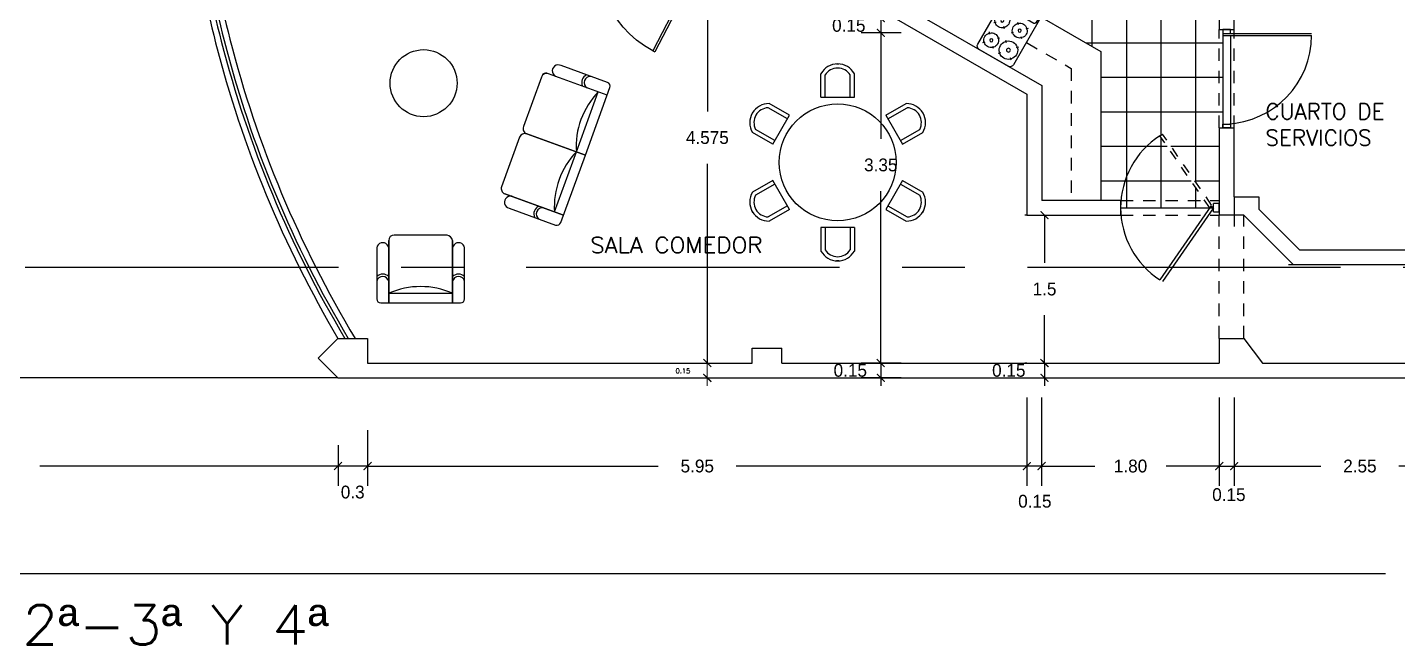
# Model space of a CAD drawing. Header units: millimetres. Extents: x 223 to 336, y 70 to 139.
# Drawn here: x 245.8 to 259.69, y 118.74 to 125 of the extents above; entities that cross this region are included whole.
import ezdxf

# ---------------------------------------------------------------- set-up
doc = ezdxf.new("R2010")
doc.units = ezdxf.units.MM
for name, pattern in [('CENTERX2', [101.6, 63.5, -12.7, 12.7, -12.7]), ('DASHED', [9.525, 6.35, -3.175]), ('HIDDEN', [9.525, 6.35, -3.175])]:
    doc.linetypes.add(name, pattern=pattern)
doc.layers.add('COTAS', color=3, linetype='Continuous', lineweight=9)
for name, color, linetype in [('linea-corte', 140, 'CENTERX2'), ('MUEBLES', 253, 'Continuous'), ('MUROS', 5, 'Continuous'), ('MUROS-BAJOS', 40, 'Continuous'), ('pisos', 8, 'Continuous'), ('PROYECCIONES', 6, 'HIDDEN'), ('PUERTAS', 2, 'Continuous'), ('TEXTOS', 4, 'Continuous')]:
    doc.layers.add(name, color=color, linetype=linetype)
doc.layers.add('VENTANAS', color=250, linetype='Continuous', plot=False)
doc.styles.add('ROMANS', font='romans.shx', dxfattribs={"height": 0.05})
doc.dimstyles.new('ISO-25', dxfattribs={"dimtxt": 0.13, "dimasz": 0.08, "dimexe": 0.2, "dimexo": 0.2, "dimgap": 0.2, "dimtad": 0, "dimtih": 1, "dimtoh": 1, "dimdec": 3, "dimdsep": 46, "dimtxsty": 'Standard', "dimblk": 'ARCHTICK', "dimcen": 3, "dimadec": 0, "dimazin": 0, "dimtfac": 1, "dimtdec": 3, "dimtmove": 0, "dimatfit": 3, "dimldrblk": 'ARCHTICK', "dimfxl": 1, "dimarcsym": 0})

# ---------------------------------------------------------------- blocks, each defined once
blk = doc.blocks.new('_ARCHTICK')
at = {"color": 0, "linetype": 'ByBlock', "const_width": 0.15}
blk.add_lwpolyline([(-0.5, -0.5), (0.5, 0.5)], dxfattribs=at)
blk = doc.blocks.new('*D162')
at = {"layer": 'COTAS', "color": 0, "lineweight": -2, "ltscale": 0.05, "transparency": 16777216}
for p, q in [((241.983, 120.764), (241.983, 120.35)), ((248.945, 120.764), (248.945, 120.35)), ((241.983, 120.55), (245.004, 120.55)), ((248.945, 120.55), (245.924, 120.55))]:
    blk.add_line(p, q, dxfattribs=at)
at = {"layer": 'Defpoints', "color": 0, "ltscale": 0.05, "transparency": 16777216}
for p in [(241.983, 120.964), (248.945, 120.964), (241.983, 120.55)]:
    blk.add_point(p, dxfattribs=at)
at = {"layer": 'COTAS', "color": 0, "lineweight": -2, "ltscale": 0.05, "transparency": 16777216, "xscale": 0.08, "yscale": 0.08, "zscale": 0.08, "rotation": 180}
blk.add_blockref('_ARCHTICK', (241.983, 120.55), dxfattribs=at)
at = {"layer": 'COTAS', "color": 0, "lineweight": -2, "ltscale": 0.05, "transparency": 16777216, "xscale": 0.08, "yscale": 0.08, "zscale": 0.08}
blk.add_blockref('_ARCHTICK', (248.945, 120.55), dxfattribs=at)
at = {"layer": 'COTAS', "color": 0, "ltscale": 0.05, "transparency": 16777216, "insert": (245.464, 120.55), "char_height": 0.13, "attachment_point": 5}
blk.add_mtext('6.962', dxfattribs=at)
blk = doc.blocks.new('*D163')
at = {"layer": 'COTAS', "color": 0, "lineweight": -2, "ltscale": 0.05, "transparency": 16777216}
for p, q in [((241.983, 120.764), (241.983, 119.259)), ((278.043, 120.764), (278.043, 119.259)), ((241.983, 119.459), (259.564, 119.459)), ((278.043, 119.459), (260.462, 119.459))]:
    blk.add_line(p, q, dxfattribs=at)
at = {"layer": 'Defpoints', "color": 0, "ltscale": 0.05, "transparency": 16777216}
for p in [(241.983, 120.964), (278.043, 120.964), (278.043, 119.459)]:
    blk.add_point(p, dxfattribs=at)
at = {"layer": 'COTAS', "color": 0, "lineweight": -2, "ltscale": 0.05, "transparency": 16777216, "xscale": 0.08, "yscale": 0.08, "zscale": 0.08, "rotation": 180}
blk.add_blockref('_ARCHTICK', (241.983, 119.459), dxfattribs=at)
at = {"layer": 'COTAS', "color": 0, "lineweight": -2, "ltscale": 0.05, "transparency": 16777216, "xscale": 0.08, "yscale": 0.08, "zscale": 0.08}
blk.add_blockref('_ARCHTICK', (278.043, 119.459), dxfattribs=at)
at = {"layer": 'COTAS', "color": 0, "ltscale": 0.05, "transparency": 16777216, "insert": (260.013, 119.459), "char_height": 0.13, "attachment_point": 5}
blk.add_mtext('36.06', dxfattribs=at)
blk = doc.blocks.new('*D177')
at = {"layer": 'COTAS', "color": 0, "lineweight": -2, "ltscale": 0.05, "transparency": 16777216}
for p, q in [((254.653, 124.946), (254.247, 124.946)), ((254.447, 124.946), (254.447, 123.87)), ((254.447, 121.596), (254.447, 123.34)), ((254.653, 121.596), (254.247, 121.596))]:
    blk.add_line(p, q, dxfattribs=at)
at = {"layer": 'Defpoints', "color": 0, "ltscale": 0.05, "transparency": 16777216}
for p in [(254.853, 124.946), (254.447, 121.596), (254.853, 121.596)]:
    blk.add_point(p, dxfattribs=at)
at = {"layer": 'COTAS', "color": 0, "lineweight": -2, "ltscale": 0.05, "transparency": 16777216, "xscale": 0.08, "yscale": 0.08, "zscale": 0.08}
for p, rotation in [((254.447, 124.946), 90), ((254.447, 121.596), 270)]:
    blk.add_blockref('_ARCHTICK', p, dxfattribs=dict(at, rotation=rotation))
at = {"layer": 'COTAS', "color": 0, "ltscale": 0.05, "transparency": 16777216, "insert": (254.447, 123.605), "char_height": 0.13, "attachment_point": 5}
blk.add_mtext('3.35', dxfattribs=at)
blk = doc.blocks.new('*D178')
at = {"layer": 'COTAS', "color": 0, "lineweight": -2, "ltscale": 0.05, "transparency": 16777216}
for p, q in [((251.67, 126.171), (252.889, 126.171)), ((252.689, 126.171), (252.689, 124.148)), ((252.689, 121.596), (252.689, 123.618)), ((252.129, 121.596), (252.889, 121.596))]:
    blk.add_line(p, q, dxfattribs=at)
at = {"layer": 'Defpoints', "color": 0, "ltscale": 0.05, "transparency": 16777216}
for p in [(251.47, 126.171), (252.689, 126.171), (251.929, 121.596)]:
    blk.add_point(p, dxfattribs=at)
at = {"layer": 'COTAS', "color": 0, "lineweight": -2, "ltscale": 0.05, "transparency": 16777216, "xscale": 0.08, "yscale": 0.08, "zscale": 0.08}
for p, rotation in [((252.689, 126.171), 90), ((252.689, 121.596), 270)]:
    blk.add_blockref('_ARCHTICK', p, dxfattribs=dict(at, rotation=rotation))
at = {"layer": 'COTAS', "color": 0, "ltscale": 0.05, "transparency": 16777216, "insert": (252.689, 123.883), "char_height": 0.13, "attachment_point": 5}
blk.add_mtext('4.575', dxfattribs=at)
blk = doc.blocks.new('Comedor')
at = {"layer": 'MUEBLES'}
for p, q in [((-0.603, 1.014), (-0.576, 1.029)), ((-0.218, 0.777), (-0.358, 1.019)), ((0.218, 0.777), (0.358, 1.019)), ((0.576, 1.029), (0.603, 1.014)), ((-0.521, 0.602), (-0.653, 0.832)), ((-0.261, 0.752), (-0.394, 0.982)), ((0.261, 0.752), (0.394, 0.982)), ((0.521, 0.602), (0.653, 0.832)), ((-0.564, 0.577), (-0.704, 0.819)), ((-0.564, 0.577), (-0.218, 0.777)), ((0.218, 0.777), (0.564, 0.577)), ((0.564, 0.577), (0.704, 0.819)), ((-0.782, 0.2), (-1.062, 0.2)), ((-0.782, -0.2), (-0.782, 0.2)), ((0.782, 0.2), (1.062, 0.2)), ((0.782, 0.2), (0.782, -0.2)), ((-1.179, -0.015), (-1.179, 0.015)), ((-0.782, 0.15), (-1.047, 0.15)), ((0.782, 0.15), (1.047, 0.15)), ((1.179, 0.015), (1.179, -0.015)), ((-0.782, -0.15), (-1.047, -0.15)), ((0.782, -0.15), (1.047, -0.15)), ((-0.782, -0.2), (-1.062, -0.2)), ((0.782, -0.2), (1.062, -0.2)), ((-0.564, -0.577), (-0.704, -0.819)), ((-0.521, -0.602), (-0.653, -0.832)), ((-0.218, -0.777), (-0.564, -0.577)), ((0.564, -0.577), (0.218, -0.777)), ((0.521, -0.602), (0.653, -0.832)), ((0.564, -0.577), (0.704, -0.819)), ((-0.261, -0.752), (-0.394, -0.982)), ((-0.218, -0.777), (-0.358, -1.019)), ((0.218, -0.777), (0.358, -1.019)), ((0.261, -0.752), (0.394, -0.982)), ((-0.576, -1.029), (-0.603, -1.014)), ((0.603, -1.014), (0.576, -1.029))]:
    blk.add_line(p, q, dxfattribs=at)
blk.add_circle((0, 0), 0.7, dxfattribs=at)
for centre, radius, start, end in [((-0.476, 0.824), 0.228, 58.836, 181.164), ((-0.476, 0.824), 0.178, 62.4699, 177.5301), ((0.476, 0.824), 0.228, 358.836, 121.164), ((0.476, 0.824), 0.178, 2.4699, 117.5301), ((-0.952, 0), 0.228, 118.836, 241.164), ((0.952, 0), 0.228, 298.836, 61.164), ((-0.952, 0), 0.178, 122.4699, 237.5301), ((0.952, 0), 0.178, 302.4699, 57.5301), ((-0.476, -0.824), 0.228, 178.836, 301.164), ((0.476, -0.824), 0.228, 238.836, 1.164), ((-0.476, -0.824), 0.178, 182.4699, 297.5301), ((0.476, -0.824), 0.178, 242.4699, 357.5301)]:
    blk.add_arc(centre, radius, start, end, dxfattribs=at)
blk = doc.blocks.new('*D180')
at = {"layer": 'COTAS', "color": 0, "lineweight": -2, "ltscale": 0.05, "transparency": 16777216}
for p, q in [((255.928, 121.246), (255.928, 120.35)), ((249.245, 120.914), (249.245, 120.35)), ((249.245, 120.55), (252.192, 120.55)), ((255.928, 120.55), (252.982, 120.55))]:
    blk.add_line(p, q, dxfattribs=at)
at = {"layer": 'Defpoints', "color": 0, "ltscale": 0.05, "transparency": 16777216}
for p in [(255.928, 121.446), (249.245, 121.114), (249.245, 120.55)]:
    blk.add_point(p, dxfattribs=at)
at = {"layer": 'COTAS', "color": 0, "lineweight": -2, "ltscale": 0.05, "transparency": 16777216, "xscale": 0.08, "yscale": 0.08, "zscale": 0.08, "rotation": 180}
blk.add_blockref('_ARCHTICK', (249.245, 120.55), dxfattribs=at)
at = {"layer": 'COTAS', "color": 0, "lineweight": -2, "ltscale": 0.05, "transparency": 16777216, "xscale": 0.08, "yscale": 0.08, "zscale": 0.08}
blk.add_blockref('_ARCHTICK', (255.928, 120.55), dxfattribs=at)
at = {"layer": 'COTAS', "color": 0, "ltscale": 0.05, "transparency": 16777216, "insert": (252.587, 120.55), "char_height": 0.13, "attachment_point": 5}
blk.add_mtext('5.95', dxfattribs=at)
blk = doc.blocks.new('*D181')
at = {"layer": 'COTAS', "color": 0, "lineweight": -2, "ltscale": 0.05, "transparency": 16777216}
for p, q in [((249.245, 120.914), (249.245, 120.35)), ((248.945, 120.764), (248.945, 120.35)), ((248.945, 120.55), (248.865, 120.55)), ((249.245, 120.55), (248.945, 120.55)), ((249.245, 120.55), (249.325, 120.55))]:
    blk.add_line(p, q, dxfattribs=at)
at = {"layer": 'Defpoints', "color": 0, "ltscale": 0.05, "transparency": 16777216}
for p in [(249.245, 121.114), (248.945, 120.964), (248.945, 120.55)]:
    blk.add_point(p, dxfattribs=at)
at = {"layer": 'COTAS', "color": 0, "lineweight": -2, "ltscale": 0.05, "transparency": 16777216, "xscale": 0.08, "yscale": 0.08, "zscale": 0.08}
blk.add_blockref('_ARCHTICK', (248.945, 120.55), dxfattribs=at)
at = {"layer": 'COTAS', "color": 0, "lineweight": -2, "ltscale": 0.05, "transparency": 16777216, "xscale": 0.08, "yscale": 0.08, "zscale": 0.08, "rotation": 180}
blk.add_blockref('_ARCHTICK', (249.245, 120.55), dxfattribs=at)
at = {"layer": 'COTAS', "color": 0, "ltscale": 0.05, "transparency": 16777216, "insert": (249.094, 120.286), "char_height": 0.13, "attachment_point": 5}
blk.add_mtext('0.3', dxfattribs=at)
blk = doc.blocks.new('*D182')
at = {"layer": 'COTAS', "color": 0, "lineweight": -2, "ltscale": 0.05, "transparency": 16777216}
for p, q in [((256.078, 121.246), (256.078, 120.35)), ((257.879, 121.246), (257.879, 120.35)), ((256.078, 120.55), (256.616, 120.55)), ((257.879, 120.55), (257.341, 120.55))]:
    blk.add_line(p, q, dxfattribs=at)
at = {"layer": 'Defpoints', "color": 0, "ltscale": 0.05, "transparency": 16777216}
for p in [(256.078, 121.446), (257.879, 121.446), (256.078, 120.55)]:
    blk.add_point(p, dxfattribs=at)
at = {"layer": 'COTAS', "color": 0, "lineweight": -2, "ltscale": 0.05, "transparency": 16777216, "xscale": 0.08, "yscale": 0.08, "zscale": 0.08, "rotation": 180}
blk.add_blockref('_ARCHTICK', (256.078, 120.55), dxfattribs=at)
at = {"layer": 'COTAS', "color": 0, "lineweight": -2, "ltscale": 0.05, "transparency": 16777216, "xscale": 0.08, "yscale": 0.08, "zscale": 0.08}
blk.add_blockref('_ARCHTICK', (257.879, 120.55), dxfattribs=at)
at = {"layer": 'COTAS', "color": 0, "ltscale": 0.05, "transparency": 16777216, "insert": (256.979, 120.55), "char_height": 0.13, "attachment_point": 5}
blk.add_mtext('1.80', dxfattribs=at)
blk = doc.blocks.new('*D183')
at = {"layer": 'COTAS', "color": 0, "lineweight": -2, "ltscale": 0.05, "transparency": 16777216}
for p, q in [((255.928, 121.246), (255.928, 120.35)), ((256.078, 121.246), (256.078, 120.35)), ((255.928, 120.55), (255.848, 120.55)), ((256.078, 120.55), (255.928, 120.55)), ((256.078, 120.55), (256.158, 120.55))]:
    blk.add_line(p, q, dxfattribs=at)
at = {"layer": 'Defpoints', "color": 0, "ltscale": 0.05, "transparency": 16777216}
for p in [(255.928, 121.446), (256.078, 121.446), (255.928, 120.55)]:
    blk.add_point(p, dxfattribs=at)
at = {"layer": 'COTAS', "color": 0, "lineweight": -2, "ltscale": 0.05, "transparency": 16777216, "xscale": 0.08, "yscale": 0.08, "zscale": 0.08}
blk.add_blockref('_ARCHTICK', (255.928, 120.55), dxfattribs=at)
at = {"layer": 'COTAS', "color": 0, "lineweight": -2, "ltscale": 0.05, "transparency": 16777216, "xscale": 0.08, "yscale": 0.08, "zscale": 0.08, "rotation": 180}
blk.add_blockref('_ARCHTICK', (256.078, 120.55), dxfattribs=at)
at = {"layer": 'COTAS', "color": 0, "ltscale": 0.05, "transparency": 16777216, "insert": (256.009, 120.193), "char_height": 0.13, "attachment_point": 5}
blk.add_mtext('0.15', dxfattribs=at)
blk = doc.blocks.new('*D184')
at = {"layer": 'COTAS', "color": 0, "lineweight": -2, "ltscale": 0.05, "transparency": 16777216}
for p, q in [((255.929, 123.096), (255.907, 123.096)), ((256.107, 123.096), (256.107, 122.611)), ((256.107, 121.596), (256.107, 122.081)), ((255.929, 121.596), (255.907, 121.596))]:
    blk.add_line(p, q, dxfattribs=at)
at = {"layer": 'Defpoints', "color": 0, "ltscale": 0.05, "transparency": 16777216}
for p in [(256.129, 123.096), (256.107, 121.596), (256.129, 121.596)]:
    blk.add_point(p, dxfattribs=at)
at = {"layer": 'COTAS', "color": 0, "lineweight": -2, "ltscale": 0.05, "transparency": 16777216, "xscale": 0.08, "yscale": 0.08, "zscale": 0.08}
for p, rotation in [((256.107, 123.096), 90), ((256.107, 121.596), 270)]:
    blk.add_blockref('_ARCHTICK', p, dxfattribs=dict(at, rotation=rotation))
at = {"layer": 'COTAS', "color": 0, "ltscale": 0.05, "transparency": 16777216, "insert": (256.107, 122.346), "char_height": 0.13, "attachment_point": 5}
blk.add_mtext('1.5', dxfattribs=at)
blk = doc.blocks.new('*D185')
at = {"layer": 'COTAS', "color": 0, "lineweight": -2, "ltscale": 0.05, "transparency": 16777216}
for p, q in [((256.107, 121.596), (256.107, 121.676)), ((255.929, 121.596), (255.907, 121.596)), ((256.107, 121.596), (256.107, 121.446)), ((256.107, 121.596), (256.107, 121.446)), ((256.107, 121.446), (256.107, 121.366))]:
    blk.add_line(p, q, dxfattribs=at)
at = {"layer": 'Defpoints', "color": 0, "ltscale": 0.05, "transparency": 16777216}
for p in [(256.129, 121.596), (256.107, 121.446), (256.107, 121.446)]:
    blk.add_point(p, dxfattribs=at)
at = {"layer": 'COTAS', "color": 0, "lineweight": -2, "ltscale": 0.05, "transparency": 16777216, "xscale": 0.08, "yscale": 0.08, "zscale": 0.08}
for p, rotation in [((256.107, 121.596), 270), ((256.107, 121.446), 90)]:
    blk.add_blockref('_ARCHTICK', p, dxfattribs=dict(at, rotation=rotation))
at = {"layer": 'COTAS', "color": 0, "ltscale": 0.05, "transparency": 16777216, "insert": (255.745, 121.521), "char_height": 0.13, "attachment_point": 5}
blk.add_mtext('0.15', dxfattribs=at)
blk = doc.blocks.new('*D186')
at = {"layer": 'COTAS', "color": 0, "lineweight": -2, "ltscale": 0.05, "transparency": 16777216}
for p, q in [((254.447, 121.596), (254.447, 121.676)), ((254.653, 121.596), (254.247, 121.596)), ((254.447, 121.596), (254.447, 121.446)), ((254.447, 121.596), (254.447, 121.446)), ((254.653, 121.446), (254.247, 121.446)), ((254.447, 121.446), (254.447, 121.366))]:
    blk.add_line(p, q, dxfattribs=at)
at = {"layer": 'Defpoints', "color": 0, "ltscale": 0.05, "transparency": 16777216}
for p in [(254.853, 121.596), (254.447, 121.446), (254.853, 121.446)]:
    blk.add_point(p, dxfattribs=at)
at = {"layer": 'COTAS', "color": 0, "lineweight": -2, "ltscale": 0.05, "transparency": 16777216, "xscale": 0.08, "yscale": 0.08, "zscale": 0.08}
for p, rotation in [((254.447, 121.596), 270), ((254.447, 121.446), 90)]:
    blk.add_blockref('_ARCHTICK', p, dxfattribs=dict(at, rotation=rotation))
at = {"layer": 'COTAS', "color": 0, "ltscale": 0.05, "transparency": 16777216, "insert": (254.138, 121.521), "char_height": 0.13, "attachment_point": 5}
blk.add_mtext('0.15', dxfattribs=at)
blk = doc.blocks.new('*D188')
at = {"layer": 'COTAS', "color": 0, "lineweight": -2, "ltscale": 0.05, "transparency": 16777216}
for p, q in [((260.267, 122.746), (260.267, 122.826)), ((260.379, 122.746), (260.067, 122.746)), ((260.267, 122.746), (260.267, 122.596)), ((260.267, 122.746), (260.267, 122.596)), ((258.579, 122.596), (260.467, 122.596)), ((260.267, 122.596), (260.267, 122.516))]:
    blk.add_line(p, q, dxfattribs=at)
at = {"layer": 'Defpoints', "color": 0, "ltscale": 0.05, "transparency": 16777216}
for p in [(260.579, 122.746), (258.379, 122.596), (260.267, 122.596)]:
    blk.add_point(p, dxfattribs=at)
at = {"layer": 'COTAS', "color": 0, "lineweight": -2, "ltscale": 0.05, "transparency": 16777216, "xscale": 0.08, "yscale": 0.08, "zscale": 0.08}
for p, rotation in [((260.267, 122.746), 270), ((260.267, 122.596), 90)]:
    blk.add_blockref('_ARCHTICK', p, dxfattribs=dict(at, rotation=rotation))
at = {"layer": 'COTAS', "color": 0, "ltscale": 0.05, "transparency": 16777216, "insert": (260.626, 122.671), "char_height": 0.13, "attachment_point": 5}
blk.add_mtext('0.15', dxfattribs=at)
blk = doc.blocks.new('*D189')
at = {"layer": 'COTAS', "color": 0, "lineweight": -2, "ltscale": 0.05, "transparency": 16777216}
for p, q in [((258.579, 122.596), (260.467, 122.596)), ((260.267, 122.596), (260.267, 122.361)), ((260.267, 121.596), (260.267, 121.831)), ((258.579, 121.596), (260.467, 121.596))]:
    blk.add_line(p, q, dxfattribs=at)
at = {"layer": 'Defpoints', "color": 0, "ltscale": 0.05, "transparency": 16777216}
for p in [(258.379, 122.596), (258.379, 121.596), (260.267, 121.596)]:
    blk.add_point(p, dxfattribs=at)
at = {"layer": 'COTAS', "color": 0, "lineweight": -2, "ltscale": 0.05, "transparency": 16777216, "xscale": 0.08, "yscale": 0.08, "zscale": 0.08}
for p, rotation in [((260.267, 122.596), 90), ((260.267, 121.596), 270)]:
    blk.add_blockref('_ARCHTICK', p, dxfattribs=dict(at, rotation=rotation))
at = {"layer": 'COTAS', "color": 0, "ltscale": 0.05, "transparency": 16777216, "insert": (260.267, 122.096), "char_height": 0.13, "attachment_point": 5}
blk.add_mtext('1.00', dxfattribs=at)
blk = doc.blocks.new('*D190')
at = {"layer": 'COTAS', "color": 0, "lineweight": -2, "ltscale": 0.05, "transparency": 16777216}
for p, q in [((260.267, 121.596), (260.267, 121.676)), ((258.579, 121.596), (260.467, 121.596)), ((260.267, 121.596), (260.267, 121.446)), ((260.267, 121.596), (260.267, 121.446)), ((258.579, 121.446), (260.467, 121.446)), ((260.267, 121.446), (260.267, 121.366))]:
    blk.add_line(p, q, dxfattribs=at)
at = {"layer": 'Defpoints', "color": 0, "ltscale": 0.05, "transparency": 16777216}
for p in [(258.379, 121.596), (258.379, 121.446), (260.267, 121.446)]:
    blk.add_point(p, dxfattribs=at)
at = {"layer": 'COTAS', "color": 0, "lineweight": -2, "ltscale": 0.05, "transparency": 16777216, "xscale": 0.08, "yscale": 0.08, "zscale": 0.08}
for p, rotation in [((260.267, 121.596), 270), ((260.267, 121.446), 90)]:
    blk.add_blockref('_ARCHTICK', p, dxfattribs=dict(at, rotation=rotation))
at = {"layer": 'COTAS', "color": 0, "ltscale": 0.05, "transparency": 16777216, "insert": (260.618, 121.521), "char_height": 0.13, "attachment_point": 5}
blk.add_mtext('0.15', dxfattribs=at)
blk = doc.blocks.new('*D221')
at = {"layer": 'COTAS', "color": 0, "lineweight": -2, "ltscale": 0.05, "transparency": 16777216}
for p, q in [((254.447, 125.096), (254.447, 125.176)), ((254.693, 125.096), (254.247, 125.096)), ((254.447, 125.096), (254.447, 124.946)), ((254.447, 125.096), (254.447, 124.946)), ((254.653, 124.946), (254.247, 124.946)), ((254.447, 124.946), (254.447, 124.866))]:
    blk.add_line(p, q, dxfattribs=at)
at = {"layer": 'Defpoints', "color": 0, "ltscale": 0.05, "transparency": 16777216}
for p in [(254.893, 125.096), (254.447, 124.946), (254.853, 124.946)]:
    blk.add_point(p, dxfattribs=at)
at = {"layer": 'COTAS', "color": 0, "lineweight": -2, "ltscale": 0.05, "transparency": 16777216, "xscale": 0.08, "yscale": 0.08, "zscale": 0.08}
for p, rotation in [((254.447, 125.096), 270), ((254.447, 124.946), 90)]:
    blk.add_blockref('_ARCHTICK', p, dxfattribs=dict(at, rotation=rotation))
at = {"layer": 'COTAS', "color": 0, "ltscale": 0.05, "transparency": 16777216, "insert": (254.123, 125.021), "char_height": 0.13, "attachment_point": 5}
blk.add_mtext('0.15', dxfattribs=at)
blk = doc.blocks.new('P')
at = {"layer": 'PUERTAS', "color": 1}
for p, q in [((0, -0.946), (0.912, -0.946)), ((0, -0.966), (0, -0.949)), ((0, -0.966), (0.912, -0.966)), ((0.912, -0.946), (0.912, -0.966))]:
    blk.add_line(p, q, dxfattribs=at)
for points in [[(0, 0), (0, -0.034), (0.068, -0.034), (0.068, 0)], [(0, -1), (0, -0.966), (0.068, -0.966), (0.068, -1)]]:
    blk.add_lwpolyline(points, close=True, dxfattribs=at)
at = {"layer": 'PUERTAS'}
blk.add_arc((0, -0.946), 0.912, 0, 87.4552, dxfattribs=at)
blk = doc.blocks.new('Coci02_p')
for p, q in [((0.33, 0), (-0.33, 0)), ((-0.38, -0.05), (-0.38, -0.48)), ((-0.294, -0.053), (-0.272, -0.076)), ((-0.103, -0.056), (-0.126, -0.078)), ((0.011, -0.072), (0.032, -0.093)), ((0.168, -0.071), (0.147, -0.092)), ((0.26, -0.04), (0.26, -0.49)), ((0.33, -0.02), (0.28, -0.02)), ((0.36, -0.48), (0.36, -0.05)), ((0.38, -0.48), (0.38, -0.05)), ((-0.297, -0.244), (-0.274, -0.222)), ((-0.279, -0.327), (-0.258, -0.347)), ((-0.122, -0.326), (-0.142, -0.347)), ((-0.106, -0.247), (-0.128, -0.224)), ((0.012, -0.229), (0.033, -0.208)), ((0.012, -0.331), (0.034, -0.351)), ((0.169, -0.228), (0.148, -0.207)), ((0.169, -0.329), (0.149, -0.351)), ((-0.278, -0.484), (-0.258, -0.463)), ((-0.121, -0.483), (-0.142, -0.463)), ((0.014, -0.488), (0.034, -0.466)), ((0.171, -0.486), (0.149, -0.466)), ((0.28, -0.51), (0.33, -0.51)), ((-0.33, -0.53), (0.33, -0.53))]:
    blk.add_line(p, q)
for centre, radius in [((-0.2, -0.15), 0.0251), ((0.09, -0.15), 0.02), ((0.31, -0.14), 0.02), ((0.31, -0.225), 0.02), ((0.31, -0.31), 0.02), ((-0.2, -0.405), 0.02), ((0.091, -0.409), 0.02), ((0.31, -0.395), 0.02)]:
    blk.add_circle(centre, radius)
for centre, radius, start, end in [((-0.33, -0.05), 0.05, 90, 180), ((0.33, -0.05), 0.05, 0, 90), ((-0.2, -0.15), 0.119, 138.017, 221.983), ((-0.2, -0.15), 0.119, 48.017, 131.983), ((-0.2, -0.15), 0.119, 318.017, 41.983), ((0.09, -0.15), 0.095, 138.017, 221.983), ((0.09, -0.15), 0.095, 48.017, 131.983), ((0.09, -0.15), 0.095, 318.017, 41.983), ((0.28, -0.04), 0.02, 90, 180), ((0.33, -0.05), 0.03, 0, 90), ((-0.2, -0.405), 0.095, 138.017, 221.983), ((-0.2, -0.15), 0.119, 228.017, 311.983), ((-0.2, -0.405), 0.095, 48.017, 131.983), ((-0.2, -0.405), 0.095, 318.017, 41.983), ((0.091, -0.409), 0.095, 138.017, 221.983), ((0.09, -0.15), 0.095, 228.017, 311.983), ((0.091, -0.409), 0.095, 48.017, 131.983), ((0.091, -0.409), 0.095, 318.017, 41.983), ((-0.33, -0.48), 0.05, 180, 270), ((-0.2, -0.405), 0.095, 228.017, 311.983), ((0.091, -0.409), 0.095, 228.017, 311.983), ((0.28, -0.49), 0.02, 180, 270), ((0.33, -0.48), 0.05, 270, 0), ((0.33, -0.48), 0.03, 270, 0)]:
    blk.add_arc(centre, radius, start, end)
blk = doc.blocks.new('*D305')
at = {"layer": 'COTAS', "color": 0, "lineweight": -2, "ltscale": 0.05, "transparency": 16777216}
for p, q in [((258.029, 121.246), (258.029, 120.35)), ((260.579, 121.246), (260.579, 120.35)), ((258.029, 120.55), (258.909, 120.55)), ((260.579, 120.55), (259.699, 120.55))]:
    blk.add_line(p, q, dxfattribs=at)
at = {"layer": 'Defpoints', "color": 0, "ltscale": 0.05, "transparency": 16777216}
for p in [(258.029, 121.446), (260.579, 121.446), (260.579, 120.55)]:
    blk.add_point(p, dxfattribs=at)
at = {"layer": 'COTAS', "color": 0, "lineweight": -2, "ltscale": 0.05, "transparency": 16777216, "xscale": 0.08, "yscale": 0.08, "zscale": 0.08, "rotation": 180}
blk.add_blockref('_ARCHTICK', (258.029, 120.55), dxfattribs=at)
at = {"layer": 'COTAS', "color": 0, "lineweight": -2, "ltscale": 0.05, "transparency": 16777216, "xscale": 0.08, "yscale": 0.08, "zscale": 0.08}
blk.add_blockref('_ARCHTICK', (260.579, 120.55), dxfattribs=at)
at = {"layer": 'COTAS', "color": 0, "ltscale": 0.05, "transparency": 16777216, "insert": (259.304, 120.55), "char_height": 0.13, "attachment_point": 5}
blk.add_mtext('2.55', dxfattribs=at)
blk = doc.blocks.new('*D306')
at = {"layer": 'COTAS', "color": 0, "lineweight": -2, "ltscale": 0.05, "transparency": 16777216}
for p, q in [((257.879, 121.246), (257.879, 120.35)), ((258.029, 121.246), (258.029, 120.35)), ((257.879, 120.55), (257.799, 120.55)), ((257.879, 120.55), (258.029, 120.55)), ((258.029, 120.55), (258.109, 120.55))]:
    blk.add_line(p, q, dxfattribs=at)
at = {"layer": 'Defpoints', "color": 0, "ltscale": 0.05, "transparency": 16777216}
for p in [(257.879, 121.446), (258.029, 121.446), (258.029, 120.55)]:
    blk.add_point(p, dxfattribs=at)
at = {"layer": 'COTAS', "color": 0, "lineweight": -2, "ltscale": 0.05, "transparency": 16777216, "xscale": 0.08, "yscale": 0.08, "zscale": 0.08}
blk.add_blockref('_ARCHTICK', (257.879, 120.55), dxfattribs=at)
at = {"layer": 'COTAS', "color": 0, "lineweight": -2, "ltscale": 0.05, "transparency": 16777216, "xscale": 0.08, "yscale": 0.08, "zscale": 0.08, "rotation": 180}
blk.add_blockref('_ARCHTICK', (258.029, 120.55), dxfattribs=at)
at = {"layer": 'COTAS', "color": 0, "ltscale": 0.05, "transparency": 16777216, "insert": (257.976, 120.26), "char_height": 0.13, "attachment_point": 5}
blk.add_mtext('0.15', dxfattribs=at)

msp = doc.modelspace()

# ---------------------------------------------------------------- linework, layer by layer
at = {"layer": 'COTAS', "ltscale": 0.05}
for p, q in [((252.68875, 121.59582), (252.68875, 121.75582)), ((252.42911, 121.59582), (252.88875, 121.59582)), ((252.68875, 121.44582), (252.68875, 121.59582)), ((252.42911, 121.44582), (252.88875, 121.44582)), ((252.68875, 121.44582), (252.68875, 121.36582))]:
    msp.add_line(p, q, dxfattribs=at)
at = {"layer": 'linea-corte', "ltscale": 0.05}
msp.add_line((279.42895, 122.5646), (240.85601, 122.5646), dxfattribs=at)
at = {"layer": 'MUEBLES'}
for p, q in [((251.6775, 124.44228), (251.20708, 124.6135)), ((251.00763, 124.49646), (250.82479, 123.9941)), ((251.674, 124.31426), (251.0803, 124.53034)), ((251.36103, 123.73858), (251.58266, 124.3475)), ((251.45237, 123.70534), (251.70171, 124.39037)), ((251.45237, 123.70534), (250.85867, 123.92142)), ((250.85867, 123.92142), (251.45237, 123.70534)), ((250.786, 123.88754), (250.60316, 123.38518)), ((251.13941, 123.12966), (251.36103, 123.73858)), ((251.20304, 123.0203), (251.45237, 123.70534)), ((250.63705, 123.3125), (251.23074, 123.09641)), ((251.23074, 123.09641), (250.63705, 123.3125)), ((250.68071, 123.16731), (251.15113, 122.99609)), ((249.45882, 122.20625), (249.45882, 122.83805)), ((249.45882, 122.83805), (249.45882, 122.20625)), ((250.05012, 122.89475), (249.51552, 122.89475)), ((250.10682, 122.83805), (250.10682, 122.20625)), ((250.10682, 122.20625), (250.10682, 122.83805)), ((249.33732, 122.74736), (249.33732, 122.24675)), ((250.22832, 122.24675), (250.22832, 122.74736)), ((249.45882, 122.30345), (250.10682, 122.30345)), ((249.37782, 122.20625), (250.18782, 122.20625))]:
    msp.add_line(p, q, dxfattribs=at)
at = {"layer": 'MUEBLES', "ltscale": 0.05}
msp.add_circle((249.81243, 124.43532), 0.33998, dxfattribs=at)
at = {"layer": 'MUEBLES'}
for centre, radius, start, end in [((251.17848, 124.55926), 0.06132, 62.197711, 257.802289), ((251.06091, 124.47706), 0.0567, 70, 160), ((251.05123, 124.49783), 0.0405, 70, 160), ((251.50206, 124.442), 0.08656, 115.873456, 205.027401), ((251.50206, 124.442), 0.06226, 83.504442, 239.599709), ((252.16272, 123.79158), 0.80343, 136.217247, 183.782753), ((251.66365, 124.40422), 0.0405, 340, 70), ((250.83928, 123.86814), 0.0567, 70, 160), ((250.87807, 123.9747), 0.0567, 160, 250), ((251.94109, 123.18266), 0.80343, 136.217247, 183.782753), ((250.65644, 123.36578), 0.0567, 160, 250), ((250.69367, 123.22725), 0.06132, 62.197711, 257.802289), ((251.01692, 123.10908), 0.08656, 114.972599, 204.126544), ((251.01692, 123.10908), 0.06226, 80.400291, 236.495558), ((251.16498, 123.03415), 0.0405, 250, 340), ((249.39807, 122.75568), 0.06132, 352.197711, 187.802289), ((249.51552, 122.83805), 0.0567, 90, 180), ((250.03452, 122.82245), 0.07396, 12.17151, 77.82849), ((250.16757, 122.75568), 0.06132, 352.197711, 187.802289), ((249.39758, 122.41151), 0.06226, 10.400291, 166.495558), ((249.39758, 122.41151), 0.08656, 44.972599, 134.126544), ((249.78282, 121.56824), 0.80343, 66.217247, 113.782753), ((250.16805, 122.41151), 0.08656, 45.873456, 135.027401), ((250.16805, 122.41151), 0.06226, 13.504442, 169.599709), ((249.37782, 122.24675), 0.0405, 180, 270), ((250.18782, 122.24675), 0.0405, 270, 0)]:
    msp.add_arc(centre, radius, start, end, dxfattribs=at)
at = {"layer": 'MUROS', "ltscale": 0.05}
for p, q in [((257.87876, 125.6805), (257.87876, 124.9805)), ((258.02876, 124.9805), (258.02876, 125.6805)), ((254.1137, 125.54582), (256.07876, 124.41129)), ((254.0735, 125.39582), (255.92876, 124.32469)), ((257.87876, 124.9805), (258.02876, 124.9805)), ((255.92876, 124.32469), (255.92876, 123.09582)), ((256.07876, 124.41129), (256.07876, 123.24582)), ((257.87876, 123.9805), (258.02876, 123.9805)), ((257.87876, 123.9805), (257.87876, 123.09582)), ((258.02876, 123.2805), (258.02876, 123.9805)), ((256.87876, 123.24582), (256.87876, 123.09582)), ((258.02876, 123.2805), (258.27876, 123.2805)), ((258.27876, 123.2805), (258.27876, 123.15795)), ((258.12876, 123.09582), (257.87876, 123.09582)), ((258.12876, 123.09582), (258.62876, 122.59582)), ((258.27876, 123.15795), (258.69089, 122.74582)), ((257.87876, 121.84582), (257.87876, 121.59582)), ((258.12876, 121.84582), (258.31626, 121.59582))]:
    msp.add_line(p, q, dxfattribs=at)
at = {"layer": 'MUROS'}
for p, q in [((256.88097, 123.24582), (256.07876, 123.24582)), ((256.87876, 123.24582), (256.27876, 123.24582)), ((255.92876, 123.09582), (256.88097, 123.09582)), ((256.12876, 123.09582), (256.87876, 123.09582)), ((258.69089, 122.74582), (260.57876, 122.74582)), ((258.62876, 122.59582), (263.52876, 122.59582)), ((248.74316, 121.64378), (248.94473, 121.84535)), ((248.94473, 121.84535), (249.24473, 121.84535)), ((249.24473, 121.84535), (249.24473, 121.59535)), ((257.87876, 121.84582), (258.12876, 121.84582)), ((253.14312, 121.74582), (253.44312, 121.74582)), ((253.14312, 121.74582), (253.44312, 121.74582)), ((253.14312, 121.64582), (253.14312, 121.74582)), ((253.14312, 121.59582), (253.14312, 121.74582)), ((253.44312, 121.64582), (253.44312, 121.74582)), ((253.44312, 121.59582), (253.44312, 121.74582)), ((248.74316, 121.64378), (248.94473, 121.44535)), ((249.24473, 121.59535), (251.46974, 121.59582)), ((249.24473, 121.59535), (253.14312, 121.59582)), ((253.44312, 121.59582), (257.87876, 121.59582)), ((258.31626, 121.59582), (265.67876, 121.59582)), ((248.94473, 121.44535), (269.67876, 121.44582))]:
    msp.add_line(p, q, dxfattribs=at)
at = {"layer": 'MUROS-BAJOS'}
for radius, start, end in [(11.49453, 188.127221, 194.355882), (11.34453, 188.235422, 194.355882), (11.34453, 194.355882, 211.042046), (11.49453, 194.355882, 210.593095)]:
    msp.add_arc((258.83926, 127.69535), radius, start, end, dxfattribs=at)
at = {"layer": 'pisos', "ltscale": 0.05}
for p, q in [((257.28701, 125.42783), (257.28701, 123.90829)), ((256.58701, 125.30424), (256.58701, 124.81067)), ((256.93701, 125.30424), (256.93701, 123.48363)), ((257.63701, 125.25312), (257.63701, 123.43592)), ((257.91376, 124.9805), (257.91376, 123.9805)), ((257.99376, 124.9205), (257.99376, 124.0205)), ((256.52791, 124.84479), (257.87876, 124.84479)), ((257.87876, 124.84479), (257.91376, 124.84479)), ((256.67876, 124.49479), (257.87876, 124.49479)), ((257.87876, 124.49479), (257.91376, 124.49479)), ((256.67876, 124.14479), (257.87876, 124.14479)), ((257.87876, 124.14479), (257.91376, 124.14479)), ((256.67876, 123.79479), (257.14287, 123.79479)), ((257.14287, 123.79479), (257.34991, 123.79479)), ((257.28701, 123.88564), (257.28701, 123.17082)), ((257.38852, 123.79479), (257.87876, 123.79479)), ((256.93701, 123.48363), (256.93701, 123.17082)), ((256.67876, 123.44479), (256.92307, 123.44479)), ((256.92307, 123.44479), (257.59225, 123.44479)), ((257.63086, 123.44479), (257.87876, 123.44479)), ((257.63701, 123.38015), (257.63701, 123.17082)), ((258.02876, 123.2805), (258.02876, 122.98145)), ((256.87876, 123.17082), (257.82056, 123.17082)), ((248.94473, 121.44535), (241.98312, 121.44582))]:
    msp.add_line(p, q, dxfattribs=at)
at = {"layer": 'PROYECCIONES', "ltscale": 0.02}
for p, q in [((257.87876, 123.9805), (257.87876, 124.9805)), ((258.02876, 123.9805), (258.02876, 124.9805)), ((256.87876, 123.24582), (257.87876, 123.24582)), ((256.87876, 123.09582), (257.87876, 123.09582)), ((257.87876, 121.84582), (257.87876, 123.09582)), ((258.12876, 121.84582), (258.12876, 123.09582))]:
    msp.add_line(p, q, dxfattribs=at)
at = {"layer": 'PROYECCIONES', "color": 11, "linetype": 'DASHED'}
msp.add_line((257.2764, 123.90095), (257.3025, 123.91903), dxfattribs=at)
at = {"layer": 'PUERTAS', "ltscale": 0.05}
for p, q in [((255.05389, 125.69582), (256.67876, 124.7577)), ((256.67876, 124.7577), (256.67876, 123.24582))]:
    msp.add_line(p, q, dxfattribs=at)
at = {"layer": 'PUERTAS', "color": 1}
for p, q in [((257.91376, 124.9405), (258.81465, 124.9405)), ((257.91376, 124.9405), (257.91376, 124.9205)), ((257.91376, 124.9205), (258.81465, 124.9205)), ((257.82056, 123.12849), (257.82056, 123.21315)), ((257.87876, 123.21315), (257.82056, 123.21315)), ((257.87876, 123.12849), (257.87876, 123.21315)), ((257.79446, 123.18889), (257.2764, 122.44068)), ((257.82056, 123.17082), (257.3025, 122.42261)), ((257.82056, 123.17082), (257.79446, 123.18889)), ((257.82056, 123.12849), (257.87876, 123.12849))]:
    msp.add_line(p, q, dxfattribs=at)
at = {"layer": 'PUERTAS', "linetype": 'HIDDEN', "ltscale": 0.02}
for p, q in [((255.92276, 124.84776), (256.37876, 124.58449)), ((256.37876, 124.58449), (256.37876, 123.24582))]:
    msp.add_line(p, q, dxfattribs=at)
at = {"layer": 'PUERTAS', "color": 1, "linetype": 'HIDDEN', "ltscale": 0.01}
for p, q in [((257.78195, 123.17082), (257.2764, 123.90095)), ((257.80125, 123.1987), (257.3025, 123.91903))]:
    msp.add_line(p, q, dxfattribs=at)
at = {"layer": 'PUERTAS', "color": 1}
for points in [[(257.91376, 124.9805), (257.91376, 124.9405), (257.99376, 124.9405), (257.99376, 124.9805)], [(257.91376, 123.9805), (257.91376, 124.0205), (257.99376, 124.0205), (257.99376, 123.9805)]]:
    msp.add_lwpolyline(points, close=True, dxfattribs=at)
at = {"layer": 'PUERTAS'}
for centre, radius, start, end in [((257.91376, 124.9205), 0.90089, 272.544804, 0), ((257.74791, 123.17082), 0.86914, 122.853254, 237.146746)]:
    msp.add_arc(centre, radius, start, end, dxfattribs=at)
at = {"layer": 'VENTANAS'}
for radius, start, end in [(11.43453, 188.235422, 194.355882), (11.40453, 188.235422, 194.355882), (11.43453, 194.355882, 210.771011), (11.40453, 194.355882, 210.860796)]:
    msp.add_arc((258.83926, 127.69535), radius, start, end, dxfattribs=at)

# ---------------------------------------------------------------- block references
at = {"layer": 'COTAS', "ltscale": 0.05, "xscale": 0.08, "yscale": 0.08, "zscale": 0.08}
for p, rotation in [((252.68875, 121.59582), 270), ((252.68875, 121.44582), 90)]:
    msp.add_blockref('_ARCHTICK', p, dxfattribs=dict(at, rotation=rotation))
at = {"layer": 'MUEBLES', "ltscale": 0.05}
for name, p, xscale, yscale, zscale, rotation in [('Coci02_p', (255.92276, 124.84776), -0.7894736842105357, 0.7894736842105358, 0.7894736842105358, 240.0000000000059), ('Comedor', (254.01011, 123.63196), 0.8470000000000001, 0.8470000000000001, 0.8470000000000001, 270)]:
    msp.add_blockref(name, p, dxfattribs=dict(at, xscale=xscale, yscale=yscale, zscale=zscale, rotation=rotation))
at = {"layer": 'pisos', "ltscale": 0.05, "xscale": -1.093112112780834, "yscale": 1.093112112780834, "zscale": 1.093112112780834, "rotation": 62.48799737613097}
msp.add_blockref('P', (251.67959, 126.12683), dxfattribs=at)

# ---------------------------------------------------------------- texts
at = {"layer": 'COTAS', "ltscale": 0.05, "insert": (252.44166, 121.51653), "char_height": 0.05, "attachment_point": 5, "style": 'ROMANS'}
msp.add_mtext('0.15', dxfattribs=at)
at = {"layer": 'TEXTOS', "style": 'ROMANS', "width": 1.065916}
for s, height, p in [('SALA COMEDOR', 0.16, (251.50207, 122.713)), ('PLANTAS 1ª-2ª-3ª Y 4ª', 0.4, (241.99279, 118.73881))]:
    msp.add_text(s, height=height, dxfattribs=at).set_placement(p)
at = {"layer": 'TEXTOS', "insert": (258.34695, 124.22829), "char_height": 0.16, "width": 1.3287953, "attachment_point": 1, "style": 'ROMANS'}
msp.add_mtext('CUARTO DE SERVICIOS', dxfattribs=at)

# ---------------------------------------------------------------- dimensions: what is measured, and where the dimension line sits
at = {"layer": 'COTAS', "ltscale": 0.05}
for base, p1, p2, override, picture, middle in [((252.68875, 126.17082), (251.92911, 121.59582), (251.46974, 126.17082), {"dimscale": 1, "dimtmove": 1}, '*D178', (252.68875, 123.88332)), ((256.10684, 121.59582), (256.12876, 123.09582), (256.12876, 121.59582), {"dimscale": 1}, '*D184', (256.10684, 122.34582))]:
    dim = msp.add_linear_dim(base=base, p1=p1, p2=p2, angle=90, dimstyle='ISO-25', override=override, dxfattribs=at)
    dim.commit()
    dim.dimension.update_dxf_attribs({"geometry": picture, "text_midpoint": middle})
for base, p1, p2, picture, middle in [((254.44661, 124.94582), (254.89312, 125.09582), (254.85293, 124.94582), '*D221', (254.12317, 125.02082)), ((254.44661, 121.59582), (254.85293, 124.94582), (254.85293, 121.59582), '*D177', (254.44661, 123.60512)), ((260.26719, 122.59582), (260.57876, 122.74582), (258.37876, 122.59582), '*D188', (260.62557, 122.67082)), ((254.44661, 121.44582), (254.85293, 121.59582), (254.85293, 121.44582), '*D186', (254.13797, 121.52082)), ((256.10684, 121.44582), (256.12876, 121.59582), (256.10684, 121.44582), '*D185', (255.74519, 121.52082)), ((260.26719, 121.44582), (258.37876, 121.59582), (258.37876, 121.44582), '*D190', (260.61791, 121.52082))]:
    dim = msp.add_linear_dim(base=base, p1=p1, p2=p2, angle=90, dimstyle='ISO-25', override={"dimscale": 1, "dimtmove": 1}, dxfattribs=at)
    dim.commit()
    dim.dimension.update_dxf_attribs({"geometry": picture, "text_midpoint": middle, "dimtype": 160})
dim = msp.add_linear_dim(base=(260.26719, 121.59582), p1=(258.37876, 122.59582), p2=(258.37876, 121.59582), angle=90, text='1.00', dimstyle='ISO-25', override={"dimscale": 1, "dimtmove": 1}, dxfattribs=at)
dim.commit()
dim.dimension.update_dxf_attribs({"geometry": '*D189', "text_midpoint": (260.26719, 122.09582)})
for base, p1, p2, text, picture, middle in [((249.24473, 120.54971), (255.92831, 121.44551), (249.24473, 121.11358), '5.95', '*D180', (252.58652, 120.54971)), ((256.07831, 120.55018), (257.87878, 121.44555), (256.07831, 121.44551), '1.80', '*D182', (256.97855, 120.55018))]:
    dim = msp.add_linear_dim(base=base, p1=p1, p2=p2, text=text, dimstyle='ISO-25', override={"dimscale": 1, "dimtmove": 1}, dxfattribs=at)
    dim.commit()
    dim.dimension.update_dxf_attribs({"geometry": picture, "text_midpoint": middle})
for base, p1, p2, picture, middle in [((255.92831, 120.55018), (256.07831, 121.44551), (255.92831, 121.44551), '*D183', (256.0088, 120.19313)), ((258.0288, 120.55018), (257.8788, 121.44555), (258.0288, 121.44556), '*D306', (257.97643, 120.26045)), ((248.94473, 120.54971), (249.24473, 121.11358), (248.94473, 120.96358), '*D181', (249.09406, 120.28565))]:
    dim = msp.add_linear_dim(base=base, p1=p1, p2=p2, dimstyle='ISO-25', override={"dimscale": 1, "dimtmove": 1}, dxfattribs=at)
    dim.commit()
    dim.dimension.update_dxf_attribs({"geometry": picture, "text_midpoint": middle, "dimtype": 160})
for base, p1, p2, override, picture, middle in [((260.57879, 120.55018), (258.0288, 121.44556), (260.57879, 121.44561), {"dimscale": 1, "dimtmove": 1}, '*D305', (259.3038, 120.55018)), ((241.98312, 120.54971), (248.94473, 120.96358), (241.98312, 120.96405), {"dimscale": 1, "dimtmove": 1}, '*D162', (245.46393, 120.54971)), ((278.04312, 119.45924), (241.98312, 120.96405), (278.04312, 120.96405), {"dimscale": 1}, '*D163', (260.01312, 119.45924))]:
    dim = msp.add_linear_dim(base=base, p1=p1, p2=p2, dimstyle='ISO-25', override=override, dxfattribs=at)
    dim.commit()
    dim.dimension.update_dxf_attribs({"geometry": picture, "text_midpoint": middle})

doc.saveas('drawing.dxf')
